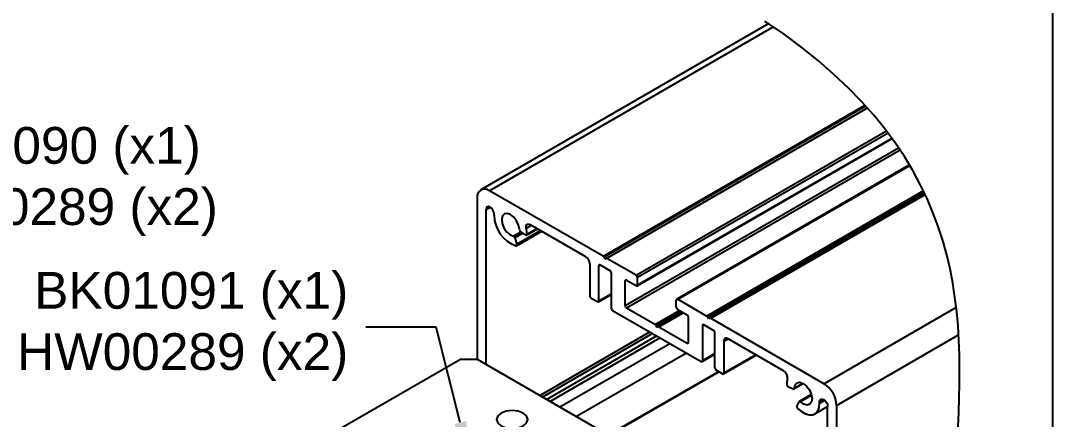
# Model space of a CAD drawing. Extents: x -0.01 to 9.71, y -8.92 to 0.
# Drawn here: x 4.43 to 9.71, y -5.59 to -3.55 of the extents above; entities that cross this region are included whole.
import ezdxf
from ezdxf import colors
from ezdxf.entities.mleader import LeaderData, LeaderLine
from ezdxf.math import Vec2, Vec3

# ---------------------------------------------------------------- set-up
doc = ezdxf.new("R2010")
doc.units = 0
doc.header["$LTSCALE"] = 0.5
doc.header["$MEASUREMENT"] = 0
for name, color, linetype in [('Brackets', 181, 'CONTINUOUS'), ('Dimension', 10, 'CONTINUOUS'), ('FAB DWG', 221, 'CONTINUOUS'), ('Housing', 150, 'CONTINUOUS')]:
    doc.layers.add(name, color=color, linetype=linetype)
doc.layers.add('Text-Unprinted', color=131, linetype='CONTINUOUS', plot=False)
doc.styles.get("Standard").update_dxf_attribs({"font": 'arial.ttf'})

msp = doc.modelspace()

# ---------------------------------------------------------------- linework, layer by layer
at = {"layer": 'Brackets', "transparency": 16777216}
for p, q in [((6.6794, -5.2823), (5.9969, -5.6761)), ((6.7678, -5.2823), (6.6794, -5.2823)), ((7.4748, -5.6904), (6.7678, -5.2823))]:
    msp.add_line(p, q, dxfattribs=at)
at = {"layer": 'Brackets', "transparency": 16777216, "flags": 128}
msp.add_lwpolyline([(6.8879, -5.621), (6.9139, -5.631), (6.9445, -5.6345), (6.9751, -5.631), (7.0011, -5.621), (7.0184, -5.606), (7.0245, -5.5883), (7.0184, -5.5707), (7.0011, -5.5557), (6.9751, -5.5457), (6.9445, -5.5422), (6.9139, -5.5457), (6.8879, -5.5557), (6.8706, -5.5707), (6.8645, -5.5883), (6.8706, -5.606), (6.8879, -5.621)], dxfattribs=at)
at = {"layer": 'Dimension', "transparency": 16777216}
msp.add_open_spline([(9.7064, -7.7488), (9.1273, -7.1398), (9.2198, -5.7053), (9.3123, -4.2709), (8.237, -3.5503)], degree=3, knots=[0.281534, 0.281534, 0.281534, 0.281534, 1, 1.876207, 1.876207, 1.876207, 1.876207], dxfattribs=at)
at = {"layer": 'Housing', "transparency": 16777216}
for p, q in [((8.2571, -3.5639), (6.7837, -4.4141)), ((8.2812, -3.5804), (6.8287, -4.4186)), ((7.409, -4.7536), (8.7478, -3.9811)), ((8.7526, -3.9864), (7.414, -4.7589)), ((7.424, -4.7646), (8.7594, -3.994)), ((8.7614, -3.9963), (7.429, -4.7651)), ((7.5777, -4.8509), (8.8576, -4.1123)), ((7.5827, -4.9045), (8.887, -4.1518)), ((8.8662, -4.1237), (7.5848, -4.8632)), ((7.5848, -4.8999), (8.8853, -4.1494)), ((7.5216, -5.0064), (8.9203, -4.1992)), ((8.9282, -4.211), (7.5287, -5.0186)), ((8.976, -4.2865), (7.7857, -4.9734)), ((7.7907, -4.9739), (8.9775, -4.289)), ((7.409, -4.7536), (6.8287, -4.4186)), ((9.0479, -4.4199), (7.9393, -5.0597)), ((7.9443, -5.0649), (9.051, -4.4263)), ((6.7651, -4.4554), (6.7652, -5.2823)), ((9.0553, -4.4354), (7.9543, -5.0707)), ((7.9593, -5.0712), (9.0565, -4.438)), ((6.811, -4.514), (6.8314, -4.5022)), ((6.8111, -5.3073), (6.811, -4.5136)), ((6.8517, -4.5443), (6.8517, -4.5375)), ((6.9493, -4.6505), (6.988, -4.6282)), ((6.9993, -4.6359), (6.9578, -4.6598)), ((6.9669, -4.7003), (7.0959, -4.6259)), ((6.9683, -4.6919), (7.0893, -4.6221)), ((7.0124, -4.6447), (6.9875, -4.6279)), ((7.0438, -4.5958), (7.0165, -4.6116)), ((7.018, -4.6456), (7.074, -4.6133)), ((7.02, -4.641), (7.0711, -4.6116)), ((7.0367, -4.5918), (7.3201, -4.7553)), ((6.9578, -4.6598), (6.9683, -4.6919)), ((7.3413, -4.792), (7.3413, -4.9554)), ((7.3943, -4.7982), (7.3872, -4.8022)), ((7.3943, -4.7982), (7.4438, -4.8267)), ((7.414, -4.7589), (7.419, -4.7675)), ((7.419, -4.7675), (7.424, -4.7646)), ((7.5777, -4.8509), (7.429, -4.7651)), ((7.3873, -4.9819), (7.3872, -4.8022)), ((7.4509, -4.839), (7.4509, -5.0186)), ((7.5286, -4.8757), (7.5216, -4.8798)), ((7.5216, -5.0064), (7.5216, -4.8798)), ((7.5286, -4.8757), (7.5777, -4.904)), ((7.5848, -4.8999), (7.5848, -4.8632)), ((7.3852, -4.9865), (7.4509, -4.9486)), ((7.3873, -4.9819), (7.4509, -4.9452)), ((7.3484, -4.9676), (7.3802, -4.986)), ((7.7836, -5.0147), (7.7836, -4.978)), ((7.7907, -4.9739), (7.9393, -5.0597)), ((7.458, -5.0309), (7.9104, -5.2921)), ((7.6742, -5.1026), (7.5287, -5.0186)), ((7.6742, -5.1026), (7.798, -5.0312)), ((7.8051, -5.0353), (7.6792, -5.1079)), ((7.8151, -5.041), (7.6892, -5.1137)), ((7.6942, -5.1142), (7.818, -5.0427)), ((7.8397, -5.0553), (7.7907, -5.027)), ((9.215, -5.0165), (8.5397, -5.4062)), ((7.6792, -5.1079), (7.6842, -5.1166)), ((7.6892, -5.1137), (7.6842, -5.1166)), ((7.6942, -5.1142), (7.8397, -5.1982)), ((7.8468, -5.1941), (7.8468, -5.0675)), ((7.9175, -5.1083), (7.9246, -5.1042)), ((7.9175, -5.1083), (7.9175, -5.288)), ((7.9741, -5.1328), (7.9246, -5.1042)), ((7.9493, -5.0736), (7.9443, -5.0649)), ((7.9543, -5.0707), (7.9493, -5.0736)), ((7.9593, -5.0712), (8.5397, -5.4062)), ((7.0856, -5.4657), (7.6485, -5.1409)), ((7.6627, -5.1491), (7.0998, -5.4739)), ((7.6839, -5.1613), (7.121, -5.4861)), ((7.9811, -5.3247), (7.9811, -5.1451)), ((8.6033, -5.5164), (9.227, -5.1565)), ((7.7014, -5.1714), (7.1385, -5.4963)), ((7.188, -5.5248), (7.7509, -5.2)), ((7.8468, -5.1941), (7.8397, -5.1982)), ((8.0271, -5.1879), (8.0483, -5.1757)), ((8.0271, -5.1879), (8.0271, -5.3512)), ((8.3315, -5.3392), (8.0483, -5.1757)), ((7.8358, -5.249), (7.2729, -5.5738)), ((7.9154, -5.2926), (7.9811, -5.2547)), ((7.9811, -5.2513), (7.9175, -5.288)), ((8.025, -5.3558), (8.1927, -5.259)), ((8.1898, -5.2573), (8.0271, -5.3512)), ((7.4356, -5.6677), (7.9985, -5.3429)), ((7.4385, -5.6694), (8.0015, -5.3446)), ((8.02, -5.3553), (7.9882, -5.337)), ((8.356, -5.4204), (8.3808, -5.4322)), ((8.3852, -5.4324), (8.433, -5.4048)), ((8.3873, -5.4282), (8.4303, -5.4033)), ((8.4743, -5.4609), (8.412, -5.4969)), ((8.4757, -5.4663), (8.4191, -5.499)), ((8.4106, -5.4984), (8.4001, -5.5184)), ((8.492, -5.5599), (8.5574, -5.5221)), ((8.5166, -5.4986), (8.537, -5.4868)), ((8.5166, -5.5054), (8.5422, -5.4906)), ((8.5166, -5.5054), (8.5166, -5.4986)), ((8.5575, -6.6321), (8.5573, -5.5221)), ((8.6033, -5.5164), (8.6035, -7.9772))]:
    msp.add_line(p, q, dxfattribs=at)
at = {"layer": 'Housing', "transparency": 16777216, "flags": 128}
for points in [[(6.8517, -4.5375), (6.8502, -4.5276), (6.8458, -4.5174), (6.8392, -4.5085), (6.8314, -4.5022), (6.8236, -4.4995), (6.8169, -4.5008), (6.8125, -4.5059), (6.811, -4.514)], [(6.9811, -4.6165), (6.977, -4.5948), (6.967, -4.5729), (6.9525, -4.5539), (6.9357, -4.5405), (6.9188, -4.5346), (6.9044, -4.5372), (6.8946, -4.5477), (6.8907, -4.5648), (6.8933, -4.5859), (6.902, -4.608), (6.9157, -4.628), (6.9322, -4.6428), (6.9493, -4.6505)], [(7.0165, -4.6116), (7.0157, -4.6055), (7.0159, -4.6), (7.0174, -4.5953), (7.0198, -4.5918), (7.0232, -4.5897), (7.0273, -4.5889), (7.0319, -4.5896), (7.0368, -4.5918)], [(7.0124, -4.6447), (7.0138, -4.6456), (7.0152, -4.646), (7.0166, -4.6461), (7.0178, -4.6457), (7.0187, -4.645), (7.0194, -4.644), (7.0199, -4.6426), (7.02, -4.641)], [(6.9643, -4.7007), (6.9656, -4.7008), (6.9668, -4.7004), (6.9677, -4.6997), (6.9684, -4.6986), (6.9689, -4.6972), (6.969, -4.6956), (6.9688, -4.6938), (6.9683, -4.6919)], [(8.3873, -5.4282), (8.3914, -5.4113), (8.4014, -5.4009), (8.4158, -5.3986), (8.4327, -5.4047), (8.4496, -5.4183), (8.464, -5.4374), (8.4738, -5.4594), (8.4777, -5.4809), (8.4751, -5.499), (8.4663, -5.511), (8.4527, -5.5152), (8.4362, -5.511), (8.4191, -5.499)], [(8.5166, -5.4986), (8.5182, -5.4905), (8.5226, -5.4854), (8.5292, -5.4841), (8.537, -5.4868), (8.5448, -5.4931), (8.5514, -5.502), (8.5559, -5.5122), (8.5574, -5.5221)], [(8.4041, -5.5319), (8.4237, -5.5483), (8.4438, -5.5596), (8.4632, -5.565), (8.4809, -5.5642), (8.4959, -5.5573), (8.5072, -5.5447), (8.5142, -5.527), (8.5166, -5.5054)], [(8.4191, -5.499), (8.4178, -5.498), (8.4166, -5.4972), (8.4153, -5.4967), (8.4141, -5.4964), (8.413, -5.4965), (8.412, -5.4969), (8.4112, -5.4975), (8.4106, -5.4984)]]:
    msp.add_lwpolyline(points, dxfattribs=at)
at = {"layer": 'Housing', "transparency": 16777216}
for centre, radius, start, end in [((6.8039, -4.4491), 0.0393, 50.8113, 189.2373), ((7.0197, -4.5422), 0.1679, 180.7146, 250.7563), ((6.9967, -4.6152), 0.0157, 184.5411, 234.1691), ((6.8829, -4.6425), 0.1371, 0.6285, 13.0372), ((6.9445, -4.6634), 0.0137, 15.3631, 69.7786), ((7.2952, -4.7941), 0.0461, 2.6078, 57.3922), ((7.3915, -4.8015), 0.00437, 50.8113, 189.2373), ((7.4014, -4.7658), 0.0144, 28.8544, 58.0463), ((7.4261, -4.7692), 0.00503, 54.3824, 114.3336), ((7.4355, -4.8397), 0.0154, 2.6078, 57.3922), ((7.5694, -4.8639), 0.0154, 2.6078, 57.3922), ((7.5259, -4.8791), 0.00437, 50.8113, 189.2373), ((7.5804, -4.9006), 0.00437, 230.8113, 9.2373), ((7.3567, -4.9547), 0.0154, 182.6078, 237.3922), ((7.3829, -4.9826), 0.00437, 230.8113, 9.2373), ((7.5369, -5.0057), 0.0154, 182.6078, 237.3922), ((7.7879, -4.9773), 0.00437, 50.8113, 189.2373), ((7.4662, -5.0179), 0.0154, 182.6078, 237.3922), ((7.799, -5.014), 0.0154, 182.6078, 237.3922), ((7.8314, -5.0682), 0.0154, 2.6078, 57.3922), ((7.9317, -5.0719), 0.0144, 28.8544, 58.0463), ((7.6666, -5.1149), 0.0144, 28.8544, 58.0463), ((7.6913, -5.1182), 0.00503, 54.3824, 114.3336), ((7.9218, -5.1076), 0.00437, 50.8113, 189.2373), ((7.9564, -5.0753), 0.00503, 54.3824, 114.3336), ((7.9658, -5.1457), 0.0154, 2.6078, 57.3922), ((7.8425, -5.1948), 0.00437, 230.8113, 9.2373), ((8.04, -5.1858), 0.0131, 50.8113, 189.2373), ((7.9132, -5.2887), 0.00437, 230.8113, 9.2373), ((7.9965, -5.324), 0.0154, 182.6078, 237.3922), ((8.0228, -5.3519), 0.00437, 230.8113, 9.2373), ((8.3093, -5.3761), 0.0431, 351.4942, 58.8493), ((8.4369, -5.4072), 0.0885, 163.772, 180.394), ((8.3635, -5.4072), 0.0151, 182.1454, 240.5902), ((8.3831, -5.4286), 0.00422, 237.714, 6.1642), ((8.4651, -5.5227), 0.1383, 2.6078, 57.3922), ((8.4127, -5.522), 0.0131, 164.2517, 229.0173)]:
    msp.add_arc(centre, radius, start, end, dxfattribs=at)
at = {"layer": 'Text-Unprinted', "ltscale": 0.5, "transparency": 16777216}
msp.add_lwpolyline([(0, 0), (9.7064, 0), (9.7064, -8.9194), (0, -8.9194)], close=True, dxfattribs=at)

# ---------------------------------------------------------------- leaders
at = {"layer": 'FAB DWG', "transparency": 16777216}
ml = msp.add_multileader_mtext('Standard', dxfattribs=at)
ml.set_content('BK01090 (x1)\\PHW00289 (x2)', color=256)
ml.set_leader_properties()
ml.build(insert=Vec2(0, 0))
ml.multileader.update_dxf_attribs({"text_right_attachment_type": 2, "dogleg_length": 0.36, "arrow_head_size": 0.188})
ctx = ml.context
ctx.base_point, ctx.char_height, ctx.arrow_head_size, ctx.landing_gap_size, ctx.plane_origin = Vec3(3.6566, -4.2141), 0.188, 0.188, 0.09, Vec3(3.7352, -6.1683)
ctx.right_attachment = 2
notes = []
notes.append((ctx, [(0, (1, 1, 0), (3.2966, -4.2141), (1, 0), 0.36, [(0, [(2.608, -5.552)], 0, [])])]))
ctx.mtext.insert, ctx.mtext.width, ctx.mtext.flow_direction = Vec3(3.7466, -4.0925), 2.308827, 5
ml = msp.add_multileader_mtext('Standard', dxfattribs=at)
ml.set_content('PN00014 (x3)', color=256)
ml.set_leader_properties()
ml.build(insert=Vec2(0, 0))
ml.multileader.update_dxf_attribs({"text_right_attachment_type": 2, "dogleg_length": 0.36, "arrow_head_size": 0.188})
ctx = ml.context
ctx.base_point, ctx.char_height, ctx.arrow_head_size, ctx.landing_gap_size, ctx.plane_origin = Vec3(2.9744, -7.8891), 0.188, 0.188, 0.09, Vec3(4.0967, -10.6524)
ctx.right_attachment = 2
notes.append((ctx, [(0, (1, 1, 0), (2.6144, -7.8891), (1, 0), 0.36, [(2, [(1.9435, -8.6655), (2.0266, -5.9033), (3.1646, -4.8309)], 0, [])])]))
ctx.mtext.insert, ctx.mtext.flow_direction = Vec3(3.0644, -7.7675), 5
ml = msp.add_multileader_mtext('Standard', dxfattribs=at)
ml.set_content('BK01091 (x1)\\PHW00289 (x2)', color=256)
ml.set_leader_properties()
ml.build(insert=Vec2(0, 0))
ml.multileader.update_dxf_attribs({"text_right_attachment_type": 2, "dogleg_length": 0.36, "arrow_head_size": 0.188})
ctx = ml.context
ctx.base_point, ctx.char_height, ctx.arrow_head_size, ctx.landing_gap_size, ctx.plane_origin = Vec3(4.3536, -4.9557), 0.188, 0.188, 0.09, Vec3(6.7251, -5.7865)
ctx.right_attachment, ctx.text_align_type = 2, 2
notes.append((ctx, [(0, (1, 1, 0), (6.5562, -5.1156), (-1, 0), 0.36, [(0, [(6.7251, -5.7865)], 0, [])])]))
ctx.mtext.insert, ctx.mtext.alignment, ctx.mtext.flow_direction = Vec3(6.1062, -4.8341), 3, 5
for ctx, leaders in notes:
    for number, flags, end, landing, length, lines in leaders:
        leader = LeaderData()
        leader.index, (leader.has_last_leader_line, leader.has_dogleg_vector, leader.attachment_direction) = number, flags
        leader.last_leader_point, leader.dogleg_vector, leader.dogleg_length = Vec3(end), Vec3(landing), length
        for number, points, colour, breaks in lines:
            line = LeaderLine()
            line.index, line.vertices, line.color, line.breaks = number, Vec3.list(points), colors.encode_raw_color(colour), breaks
            leader.lines.append(line)
        ctx.leaders.append(leader)

doc.saveas('drawing.dxf')
